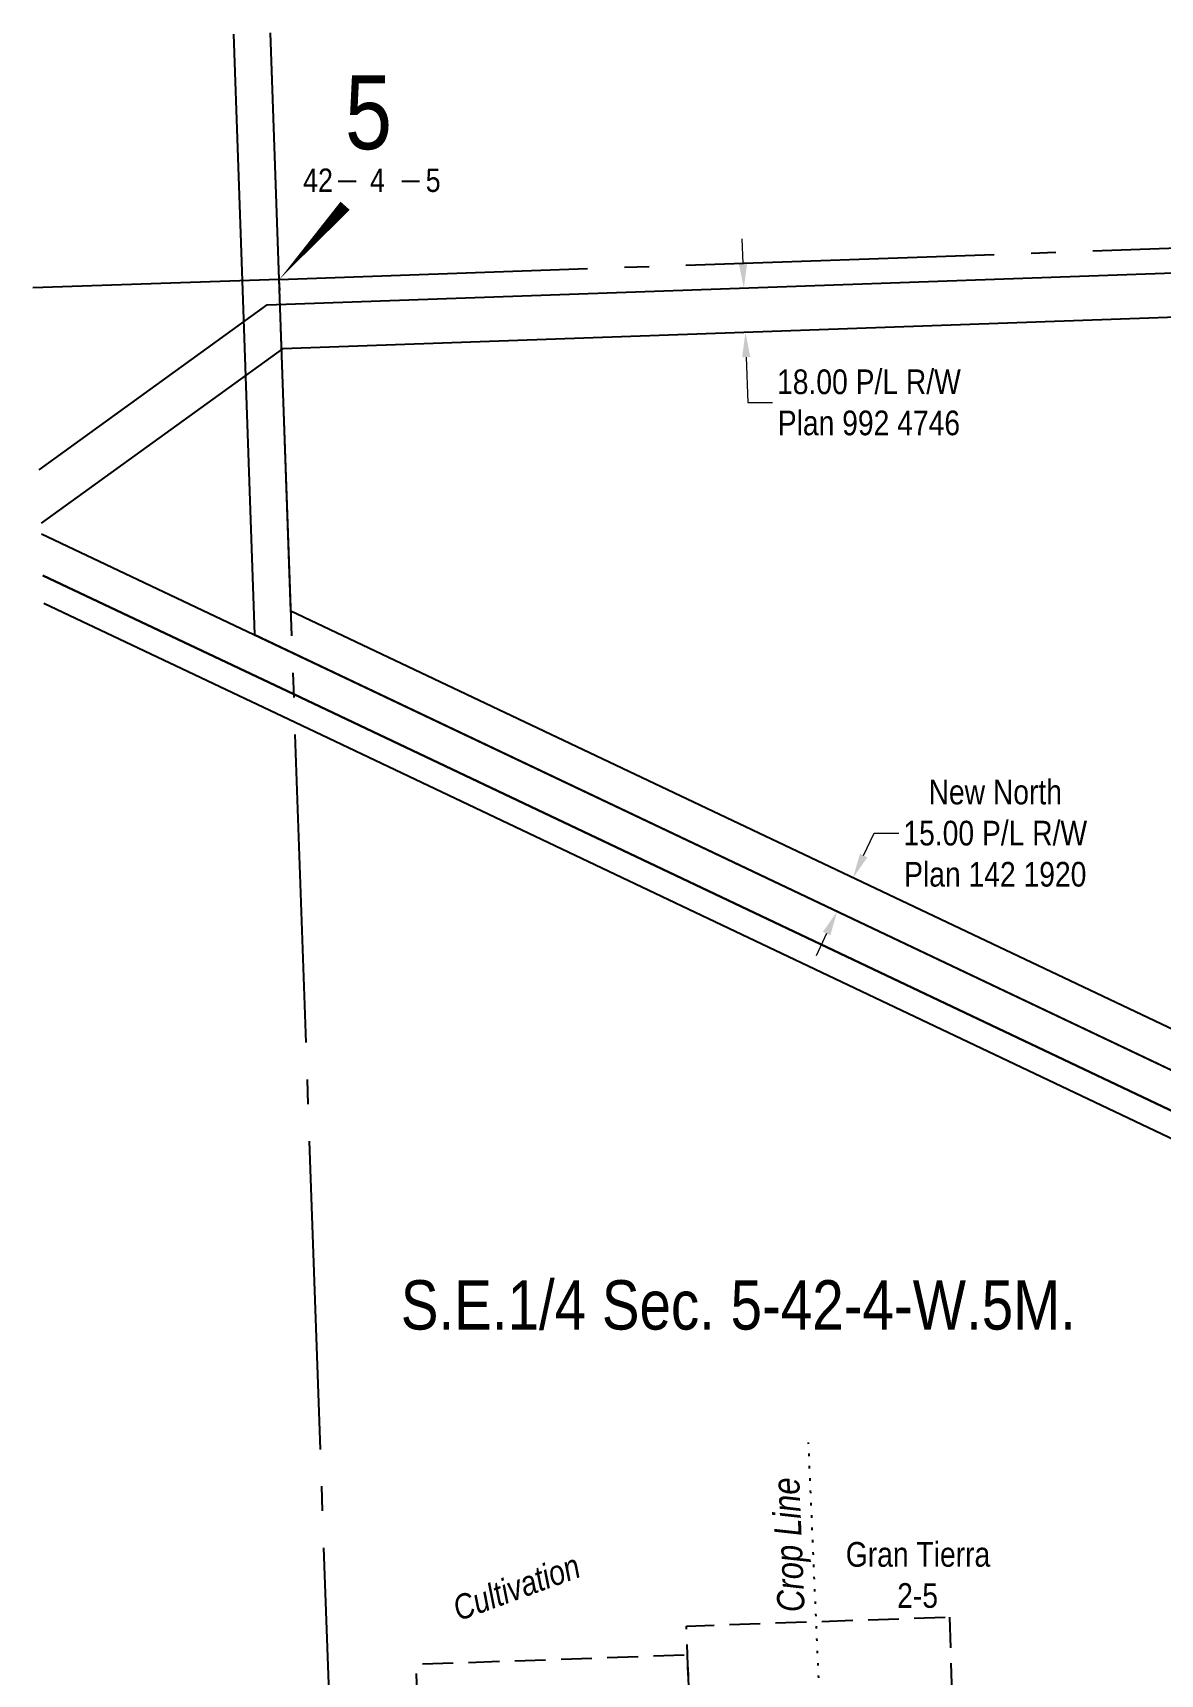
# Model space of a CAD drawing. Extents: x 665644 to 688844, y 5825051 to 5844826.
# Drawn here: x 666438 to 666895, y 5828793 to 5829459 of the extents above; entities that cross this region are included whole.
import ezdxf
from ezdxf.enums import TextEntityAlignment as Align

# ---------------------------------------------------------------- set-up
doc = ezdxf.new("R2010")
doc.units = 0
doc.header["$LTSCALE"] = 5
doc.header["$PDSIZE"] = 0.5
for name, pattern in [('foc-ACCESSROAD', [3.75, 2.5, -1.25]), ('foc-QUARTERLINE', [33, 25, -3, 2, -3]), ('foc-TOPO', [1, 0.2, -0.8])]:
    doc.linetypes.add(name, pattern=pattern)
doc.layers.get('Defpoints').update_dxf_attribs({"color": 9})
for name, color, linetype in [('10', 1, 'Continuous'), ('9', 3, 'Continuous'), ('C-SYMBOL', 7, 'Continuous'), ('F-RW', 190, 'Continuous'), ('F-WS', 190, 'foc-ACCESSROAD'), ('L-QSEC', 8, 'foc-QUARTERLINE'), ('L-SECLBL', 7, 'Continuous'), ('T-GENERAL', 48, 'foc-TOPO')]:
    doc.layers.add(name, color=color, linetype=linetype)
for name, color, linetype, lineweight in [('F-RW-T', 190, 'Continuous', 9), ('F-WS-T', 190, 'Continuous', 9), ('T-TEXT', 48, 'Continuous', 18)]:
    doc.layers.add(name, color=color, linetype=linetype, lineweight=lineweight)
doc.styles.add('100L', font='ARIALN.TTF', dxfattribs={"height": 11})
doc.styles.add('175L', font='ARIALN.TTF', dxfattribs={"height": 20})
doc.styles.add('80CG', font='ARIALN.TTF', dxfattribs={"height": 10})
doc.styles.add('80L', font='ARIALN.TTF', dxfattribs={"height": 10})
doc.styles.add('80LS', font='ARIALNI.TTF', dxfattribs={"height": 10})
doc.styles.add('SIMPLEX', font='ARIALN.TTF')
doc.dimstyles.new('Compass 5 000', dxfattribs={"dimscale": 5, "dimtxt": 9, "dimasz": 2, "dimexe": 0.2, "dimexo": 0.0625, "dimgap": 0.5, "dimtad": 0, "dimtih": 1, "dimtoh": 1, "dimzin": 0, "dimdsep": 46, "dimtxsty": '80CG', "dimcen": 0.1, "dimse1": 1, "dimse2": 1, "dimclrd": 256, "dimclrt": 256, "dimaunit": 1, "dimadec": 4, "dimazin": 0, "dimtfac": 0.06, "dimtofl": 0, "dimtmove": 0, "dimatfit": 1, "dimfxl": 0.2, "dimtolj": 1, "dimtzin": 0, "dimlwd": -1, "dimarcsym": 0})

# ---------------------------------------------------------------- blocks, each defined once
blk = doc.blocks.new('L-SECLBL')
at = {"layer": '9', "color": 7}
for p, q in [((-5.08, -27.83), (-12.29, -27.83)), ((20.7, -27.83), (13.5, -27.83))]:
    blk.add_line(p, q, dxfattribs=at)
at = {"layer": '10', "color": 2, "style": 'SIMPLEX'}
blk.add_attdef('SEC', text='', height=30, dxfattribs=at).set_placement((0, 0), align=Align.MIDDLE)
at = {"layer": '10', "color": 5, "style": '80L'}
blk.add_attdef('TWP', text='', height=9.5, dxfattribs=at).set_placement((-14.43, -27.37), align=Align.MIDDLE_RIGHT)
blk.add_attdef('RGE', text='', height=9.5, dxfattribs=at).set_placement((3.62, -27.37), align=Align.MIDDLE_CENTER)
blk.add_attdef('MER', text='', height=9.5, dxfattribs=at).set_placement((23.17, -27.37), align=Align.MIDDLE_LEFT)
blk = doc.blocks.new('*D2271')
at = {"layer": 'Defpoints', "color": 0, "transparency": 16777216}
for p in [(666766.74, 5829117.96), (666770.78, 5829116.04), (666760.31, 5829104.42)]:
    blk.add_point(p, dxfattribs=at)
at = {"layer": 'F-RW-T', "transparency": 16777216}
for p, q in [((666775.07, 5829125.08), (666779.36, 5829134.11)), ((666779.36, 5829134.11), (666789.36, 5829134.11)), ((666760.07, 5829093.47), (666755.78, 5829084.43))]:
    blk.add_line(p, q, dxfattribs=at)
for points in [[(666773.56, 5829125.79), (666776.58, 5829124.36), (666770.78, 5829116.04)], [(666758.56, 5829094.18), (666761.57, 5829092.75), (666764.36, 5829102.5)]]:
    blk.add_solid(points, dxfattribs=at)
at = {"layer": 'F-RW-T', "transparency": 16777216, "insert": (666828.44, 5829134.11), "char_height": 10, "attachment_point": 5, "style": '80CG'}
blk.add_mtext('\\A1;New North\\P15.00 P/L R/W\\PPlan 142 1920', dxfattribs=at)
blk = doc.blocks.new('*D2285')
at = {"layer": 'Defpoints', "color": 0, "transparency": 16777216}
for p in [(666763.46, 5829356.34), (666727.14, 5829337.13), (666764.09, 5829338.42)]:
    blk.add_point(p, dxfattribs=at)
at = {"layer": 'F-RW-T', "transparency": 16777216}
for p, q in [((666726.16, 5829365.04), (666725.81, 5829375.03)), ((666727.49, 5829327.14), (666728.13, 5829308.73)), ((666728.13, 5829308.73), (666738.13, 5829308.73))]:
    blk.add_line(p, q, dxfattribs=at)
for points in [[(666727.83, 5829365.1), (666724.5, 5829364.98), (666726.51, 5829355.05)], [(666729.15, 5829327.2), (666725.82, 5829327.08), (666727.14, 5829337.13)]]:
    blk.add_solid(points, dxfattribs=at)
at = {"layer": 'F-RW-T', "transparency": 16777216, "insert": (666777.22, 5829308.73), "char_height": 10, "attachment_point": 5, "style": '80CG'}
blk.add_mtext('\\A1;18.00 P/L R/W\\PPlan 992 4746', dxfattribs=at)

msp = doc.modelspace()

# ---------------------------------------------------------------- linework, layer by layer
at = {"layer": 'F-RW', "flags": 128}
for points in [[(666519.591, 5829458.061), (666523.119, 5829358.088), (666528.026, 5829214.654), (667034.952, 5828974.114), (667074.159, 5828702.703), (667053.939, 5828666.473), (667057.113, 5828577.455), (667072.099, 5828577.977), (667069.076, 5828662.823), (667089.731, 5828699.833), (667055.469, 5828936.595), (667048.595, 5828984.307), (666542.886, 5829224.2), (666534.538, 5829458.584)], [(666440.802, 5829281.476), (666533.188, 5829348.343), (667023.457, 5829365.557), (667340.687, 5829376.679), (667341.353, 5829358.787), (667055.35, 5829348.626), (666940.285, 5829344.657), (666539.401, 5829330.502), (666441.563, 5829259.84)], [(666441.717, 5829255.485), (666543.456, 5829207.315), (667034.952, 5828974.114), (667300.964, 5828847.714), (667359.388, 5828841.19), (667359.699, 5828826.15)], [(666442.309, 5829238.641), (666544.054, 5829190.454), (667037.495, 5828956.288), (667296.686, 5828833.14), (667346.757, 5828809.473), (667360.593, 5828805.466), (667360.807, 5828794.998)], [(667359.699, 5828826.15), (667296.686, 5828833.14), (667086.098, 5828933.238), (666952.284, 5828996.759), (666544.054, 5829190.454), (666442.309, 5829238.641)], [(667360.807, 5828794.998), (667343.296, 5828799.996), (667087.825, 5828921.237), (666952.639, 5828985.309), (666544.536, 5829179.084), (666442.709, 5829227.273)]]:
    msp.add_lwpolyline(points, dxfattribs=at)
at = {"layer": 'F-WS', "flags": 128}
for points in [[(666809.824, 5828816.433), (666813.485, 5828709.816), (666706.868, 5828706.155), (666703.207, 5828812.773)], [(666597.447, 5828687.39), (666593.672, 5828797.325), (666703.608, 5828801.099), (666707.382, 5828691.164)]]:
    msp.add_lwpolyline(points, close=True, dxfattribs=at)
at = {"layer": 'L-QSEC', "flags": 128}
for points in [[(666538.148, 5829358.649), (666534.553, 5829458.584)], [(666538.148, 5829358.649), (667340.387, 5829386.692)], [(666538.148, 5829358.649), (666438.208, 5829355.18)], [(666566.444, 5828554.603), (666538.148, 5829358.649)]]:
    msp.add_lwpolyline(points, dxfattribs=at)
at = {"layer": 'L-SECLBL', "flags": 128}
msp.add_lwpolyline([(666538.148, 5829358.649, 0, 5, 0), (666564.846, 5829388.481, 0, 0, 0)], format="xyseb", dxfattribs=at)
at = {"layer": 'T-GENERAL', "flags": 128}
msp.add_lwpolyline([(666766.539, 5828566.951), (666752.733, 5828887.114)], dxfattribs=at)

# ---------------------------------------------------------------- block references
at = {"layer": 'L-SECLBL'}
msp.add_blockref('L-SECLBL', (666574.333, 5829426.199), dxfattribs=at).add_auto_attribs({'SEC': '5', 'TWP': '42', 'RGE': '4', 'MER': '5'})

# ---------------------------------------------------------------- texts
at = {"layer": 'C-SYMBOL', "color": 3, "style": '175L'}
msp.add_text('S.E.1/4 Sec. 5-42-4-W.5M.', height=20, dxfattribs=at).set_placement((666724.284, 5828926.95), align=Align.BOTTOM_CENTER)
at = {"layer": 'F-WS-T', "insert": (666767.48, 5828846.82), "char_height": 10, "attachment_point": 1, "style": '175L'}
msp.add_mtext_dynamic_manual_height_columns('\\pi0.36358;Gran Tierra\\P\\pi21.199;2-5', width=58.15554, gutter_width=100, heights=[0], dxfattribs=at)
at = {"layer": 'T-TEXT', "style": '80LS'}
msp.add_text('Cultivation', height=10, rotation=20, dxfattribs=at).set_placement((666634.275, 5828828.549), align=Align.MIDDLE_CENTER)
at = {"layer": 'T-TEXT', "insert": (666740.207, 5828818.155), "char_height": 11, "attachment_point": 1, "rotation": 92.383082, "style": '100L'}
msp.add_mtext_dynamic_manual_height_columns('{\\fArial Narrow|b0|i1|c0|p34;Crop Line}', width=54.42719, gutter_width=55, heights=[0], dxfattribs=at)

# ---------------------------------------------------------------- dimensions: what is measured, and where the dimension line sits
at = {"layer": 'F-RW-T', "color": 3}
dim = msp.add_linear_dim(base=(666727.137, 5829337.132), p1=(666763.462, 5829356.338), p2=(666764.088, 5829338.424), angle=272.001731, text='18.00 P/L R/W\\PPlan 992 4746', dimstyle='Compass 5 000', dxfattribs=at)
dim.commit()
dim.dimension.update_dxf_attribs({"geometry": '*D2285', "text_midpoint": (666777.216, 5829308.73), "dimtype": 161})
dim = msp.add_aligned_dim(p1=(666760.31, 5829104.424), p2=(666766.736, 5829117.962), distance=-4.479, text='New North\\P15.00 P/L R/W\\PPlan 142 1920', dimstyle='Compass 5 000', dxfattribs=at)
dim.commit()
dim.dimension.update_dxf_attribs({"geometry": '*D2271', "text_midpoint": (666828.443, 5829134.11)})

doc.saveas('drawing.dxf')
